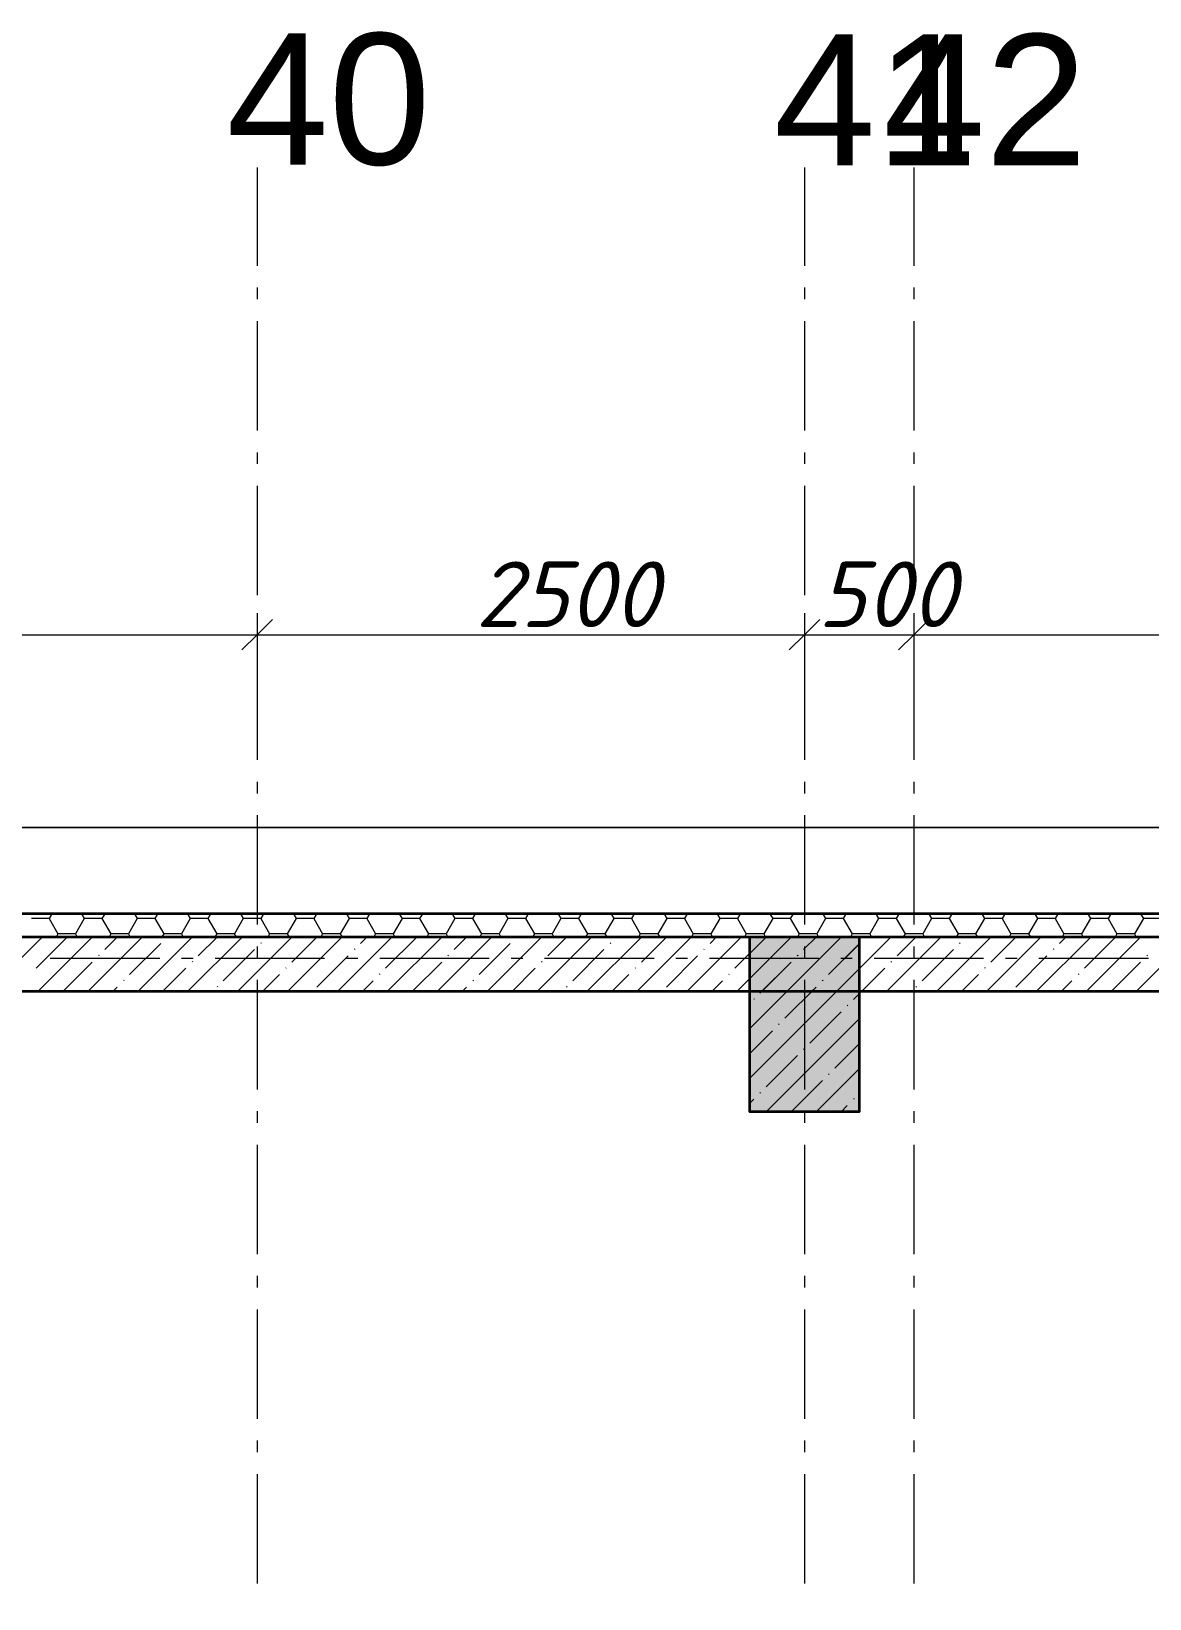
# Model space of a CAD drawing. Header units: millimetres. Extents: x -81576 to 1046824, y -248937 to 691537.
# Drawn here: x 153304 to 158413, y 679416 to 686580 of the extents above; entities that cross this region are included whole.
import ezdxf

# ---------------------------------------------------------------- set-up
doc = ezdxf.new("R2010")
doc.units = ezdxf.units.MM
doc.layers.add('PDF _Геометрия', color=7, linetype='Continuous', true_color=0x1d1d1d)
doc.layers.add('PDF _Сплошная заливка', color=7, linetype='Continuous', true_color=0xffffff)
doc.layers.add('PDF _Текст', color=7, linetype='Continuous')
doc.styles.add('PDF ArialMT', font='arial.ttf')
doc.styles.add('PDF ISOCPEUR Italic', font='isocpeui.ttf')

msp = doc.modelspace()

# ---------------------------------------------------------------- hatches: boundary and pattern name
at = {"layer": 'PDF _Сплошная заливка', "true_color": 0x636466, "transparency": 33554559}
msp.add_hatch(color=251, dxfattribs=at).paths.add_polyline_path([(157086, 681641.1), (157086, 682441.1), (156586, 682441.1), (156586, 681641.1)])

# ---------------------------------------------------------------- linework, layer by layer
at = {"layer": 'PDF _Геометрия', "color": 7, "lineweight": 9}
for points in [[(154336, 685956.9), (154336, 685508.3)], [(156836, 685956.9), (156836, 685508.3)], [(157336, 685956.9), (157336, 685508.3)], [(154336, 685408.3), (154336, 685355.4)], [(156836, 685408.3), (156836, 685355.4)], [(157336, 685408.3), (157336, 685355.4)], [(154336, 685255.4), (154336, 684755.4)], [(156836, 685255.4), (156836, 684755.4)], [(157336, 685255.4), (157336, 684755.4)], [(154336, 684655.4), (154336, 684602.4)], [(156836, 684655.4), (156836, 684602.4)], [(157336, 684655.4), (157336, 684602.4)], [(154336, 684502.4), (154336, 684002.4)], [(156836, 684502.4), (156836, 684002.4)], [(157336, 684502.4), (157336, 684002.4)], [(154406, 683892), (154336, 683822), (154266, 683752)], [(154336, 683921), (154336, 683822), (154336, 683702)], [(154336, 683902.4), (154336, 683849.5)], [(156906, 683892), (156836, 683822), (156766, 683752)], [(156836, 683921), (156836, 683822), (156836, 683702)], [(156836, 683902.4), (156836, 683849.5)], [(157406, 683892), (157336, 683822), (157266, 683752)], [(157336, 683921), (157336, 683822), (157336, 683702)], [(157336, 683902.4), (157336, 683849.5)], [(117786, 683822), (120786, 683822), (121116, 683822), (123386, 683822), (126786, 683822), (128786, 683822), (129786, 683822), (132136, 683822), (134436, 683822), (135786, 683822), (138786, 683822), (142086, 683822), (144786, 683822), (145336, 683822), (146036, 683822), (148336, 683822), (149686, 683822), (150136, 683822), (154336, 683822), (156836, 683822), (157336, 683822), (162836, 683822)], [(154336, 683749.5), (154336, 683249.5)], [(156836, 683749.5), (156836, 683249.5)], [(157336, 683749.5), (157336, 683249.5)], [(154336, 683149.5), (154336, 683096.6)], [(156836, 683149.5), (156836, 683096.6)], [(157336, 683149.5), (157336, 683096.6)], [(154336, 682996.6), (154336, 682496.6)], [(156836, 682996.6), (156836, 682496.6)], [(157336, 682996.6), (157336, 682496.6)], [(176286, 682443.1), (134085.7, 682443.1)], [(176286, 682441.1), (134085.7, 682441.1)], [(154336, 682396.6), (154336, 682343.7)], [(156836, 682396.6), (156836, 682343.7)], [(157336, 682396.6), (157336, 682343.7)], [(153889.9, 682341.1), (153389.9, 682341.1)], [(154042.8, 682341.1), (153989.9, 682341.1)], [(154642.8, 682341.1), (154142.8, 682341.1)], [(154795.7, 682341.1), (154742.8, 682341.1)], [(155395.7, 682341.1), (154895.7, 682341.1)], [(155548.7, 682341.1), (155495.7, 682341.1)], [(156148.7, 682341.1), (155648.7, 682341.1)], [(156301.6, 682341.1), (156248.7, 682341.1)], [(156901.6, 682341.1), (156401.6, 682341.1)], [(157054.5, 682341.1), (157001.6, 682341.1)], [(157654.5, 682341.1), (157154.5, 682341.1)], [(157807.4, 682341.1), (157754.5, 682341.1)], [(158407.4, 682341.1), (157907.4, 682341.1)], [(154336, 682243.7), (154336, 681743.7)], [(156836, 682243.7), (156836, 681743.7)], [(157336, 682243.7), (157336, 681743.7)], [(154336, 681643.7), (154336, 681590.8)], [(156836, 681643.7), (156836, 681590.8)], [(157336, 681643.7), (157336, 681590.8)], [(154336, 681490.8), (154336, 680990.8)], [(156836, 681490.8), (156836, 680990.8)], [(157336, 681490.8), (157336, 680990.8)], [(154336, 680890.8), (154336, 680837.9)], [(156836, 680890.8), (156836, 680837.9)], [(157336, 680890.8), (157336, 680837.9)], [(154336, 680737.9), (154336, 680237.9)], [(156836, 680737.9), (156836, 680237.9)], [(157336, 680737.9), (157336, 680237.9)], [(154336, 680137.9), (154336, 680084.9)], [(156836, 680137.9), (156836, 680084.9)], [(157336, 680137.9), (157336, 680084.9)], [(154336, 679984.9), (154336, 679484.9)], [(156836, 679984.9), (156836, 679484.9)], [(157336, 679984.9), (157336, 679484.9)]]:
    msp.add_lwpolyline(points, dxfattribs=at)
msp.add_lwpolyline([(201544, 682941.1), (96896, 682941.1), (96896, 651568.6), (96896, 682941.1)], close=True, dxfattribs=at)
at = {"layer": 'PDF _Геометрия', "color": 7, "lineweight": 13}
for points in [[(97276, 669786.1), (97276, 682551.1), (97386, 682551.1), (201086, 682551.1), (201196, 682551.1), (201196, 637747.2)], [(176286, 682543.1), (134085.7, 682543.1)]]:
    msp.add_lwpolyline(points, dxfattribs=at)
at = {"layer": 'PDF _Геометрия', "lineweight": 9}
for points in [[(153395.1, 682543.1), (153384.3, 682524.4)], [(153534.7, 682543.1), (153545.6, 682524.3)], [(153637.1, 682543.1), (153626.2, 682524.4)], [(153776.7, 682543.1), (153787.5, 682524.3)], [(153879, 682543.1), (153868.2, 682524.4)], [(154018.6, 682543.1), (154029.4, 682524.3)], [(154120.9, 682543.1), (154110.1, 682524.4)], [(154260.5, 682543.1), (154271.4, 682524.3)], [(154362.9, 682543.1), (154352, 682524.4)], [(154502.5, 682543.1), (154513.3, 682524.3)], [(154604.8, 682543.1), (154594, 682524.4)], [(154744.4, 682543.1), (154755.2, 682524.3)], [(154846.7, 682543.1), (154835.9, 682524.4)], [(154986.3, 682543.1), (154997.2, 682524.3)], [(155088.7, 682543.1), (155077.8, 682524.4)], [(155228.3, 682543.1), (155239.1, 682524.3)], [(155330.6, 682543.1), (155319.8, 682524.4)], [(155470.2, 682543.1), (155481, 682524.3)], [(155572.5, 682543.1), (155561.7, 682524.4)], [(155712.1, 682543.1), (155723, 682524.3)], [(155814.5, 682543.1), (155803.6, 682524.4)], [(155954.1, 682543.1), (155964.9, 682524.3)], [(156056.4, 682543.1), (156045.6, 682524.4)], [(156196, 682543.1), (156206.8, 682524.3)], [(156298.3, 682543.1), (156287.5, 682524.4)], [(156437.9, 682543.1), (156448.8, 682524.3)], [(156540.3, 682543.1), (156529.4, 682524.4)], [(156679.9, 682543.1), (156690.7, 682524.3)], [(156782.2, 682543.1), (156771.4, 682524.4)], [(156921.8, 682543.1), (156932.7, 682524.3)], [(157024.1, 682543.1), (157013.3, 682524.4)], [(157163.8, 682543.1), (157174.6, 682524.3)], [(157266.1, 682543.1), (157255.3, 682524.4)], [(157405.7, 682543.1), (157416.5, 682524.3)], [(157508, 682543.1), (157497.2, 682524.4)], [(157647.6, 682543.1), (157658.5, 682524.3)], [(157750, 682543.1), (157739.1, 682524.4)], [(157889.6, 682543.1), (157900.4, 682524.3)], [(157991.9, 682543.1), (157981.1, 682524.4)], [(158131.5, 682543.1), (158142.3, 682524.3)], [(158233.8, 682543.1), (158223, 682524.4)], [(158373.4, 682543.1), (158384.3, 682524.3)], [(153384.3, 682524.3), (153303.6, 682524.3)], [(153384.3, 682524.3), (153424.6, 682454.5)], [(153424.6, 682454.5), (153418, 682443.1)], [(153505.3, 682454.5), (153424.6, 682454.5)], [(153505.2, 682454.5), (153511.8, 682443.1)], [(153545.6, 682524.4), (153505.3, 682454.5)], [(153626.2, 682524.3), (153545.6, 682524.3)], [(153626.2, 682524.3), (153666.5, 682454.5)], [(153666.5, 682454.5), (153660, 682443.1)], [(153747.2, 682454.5), (153666.5, 682454.5)], [(153787.5, 682524.4), (153747.2, 682454.5)], [(153747.2, 682454.5), (153753.7, 682443.1)], [(153868.2, 682524.3), (153787.5, 682524.3)], [(153868.1, 682524.3), (153908.5, 682454.5)], [(153908.5, 682454.5), (153901.9, 682443.1)], [(153989.1, 682454.5), (153908.5, 682454.5)], [(154029.5, 682524.4), (153989.1, 682454.5)], [(153989.1, 682454.5), (153995.7, 682443.1)], [(154110.1, 682524.3), (154029.5, 682524.3)], [(154110.1, 682524.3), (154150.4, 682454.5)], [(154150.4, 682454.5), (154143.8, 682443.1)], [(154231.1, 682454.5), (154150.4, 682454.5)], [(154231, 682454.5), (154237.6, 682443.1)], [(154271.4, 682524.4), (154231.1, 682454.5)], [(154352, 682524.3), (154271.4, 682524.3)], [(154352, 682524.3), (154392.3, 682454.5)], [(154392.4, 682454.5), (154385.8, 682443.1)], [(154473, 682454.5), (154392.4, 682454.5)], [(154513.3, 682524.4), (154473, 682454.5)], [(154473, 682454.5), (154479.6, 682443.1)], [(154594, 682524.3), (154513.3, 682524.3)], [(154593.9, 682524.3), (154634.3, 682454.5)], [(154634.3, 682454.5), (154627.7, 682443.1)], [(154714.9, 682454.5), (154634.3, 682454.5)], [(154755.3, 682524.4), (154714.9, 682454.5)], [(154714.9, 682454.5), (154721.5, 682443.1)], [(154835.9, 682524.3), (154755.3, 682524.3)], [(154835.9, 682524.3), (154876.2, 682454.5)], [(154876.2, 682454.5), (154869.6, 682443.1)], [(154956.9, 682454.5), (154876.2, 682454.5)], [(154997.2, 682524.4), (154956.9, 682454.5)], [(154956.9, 682454.5), (154963.4, 682443.1)], [(155077.8, 682524.3), (154997.2, 682524.3)], [(155077.8, 682524.3), (155118.1, 682454.5)], [(155118.2, 682454.5), (155111.6, 682443.1)], [(155198.8, 682454.5), (155118.2, 682454.5)], [(155239.1, 682524.4), (155198.8, 682454.5)], [(155198.8, 682454.5), (155205.4, 682443.1)], [(155319.8, 682524.3), (155239.1, 682524.3)], [(155319.8, 682524.3), (155360.1, 682454.5)], [(155360.1, 682454.5), (155353.5, 682443.1)], [(155440.7, 682454.5), (155360.1, 682454.5)], [(155481.1, 682524.4), (155440.7, 682454.5)], [(155440.7, 682454.5), (155447.3, 682443.1)], [(155561.7, 682524.3), (155481.1, 682524.3)], [(155561.7, 682524.3), (155602, 682454.5)], [(155602, 682454.5), (155595.4, 682443.1)], [(155682.7, 682454.5), (155602, 682454.5)], [(155723, 682524.4), (155682.7, 682454.5)], [(155682.7, 682454.5), (155689.2, 682443.1)], [(155803.6, 682524.3), (155723, 682524.3)], [(155803.6, 682524.3), (155843.9, 682454.5)], [(155844, 682454.5), (155837.4, 682443.1)], [(155924.6, 682454.5), (155844, 682454.5)], [(155964.9, 682524.4), (155924.6, 682454.5)], [(155924.6, 682454.5), (155931.2, 682443.1)], [(156045.6, 682524.3), (155964.9, 682524.3)], [(156045.6, 682524.3), (156085.9, 682454.5)], [(156085.9, 682454.5), (156079.3, 682443.1)], [(156166.5, 682454.5), (156085.9, 682454.5)], [(156206.9, 682524.4), (156166.5, 682454.5)], [(156166.5, 682454.5), (156173.1, 682443.1)], [(156287.5, 682524.3), (156206.9, 682524.3)], [(156287.5, 682524.3), (156327.8, 682454.5)], [(156327.8, 682454.5), (156321.3, 682443.1)], [(156408.5, 682454.5), (156327.8, 682454.5)], [(156448.8, 682524.4), (156408.5, 682454.5)], [(156408.5, 682454.5), (156415, 682443.1)], [(156529.4, 682524.3), (156448.8, 682524.3)], [(156529.4, 682524.3), (156569.8, 682454.5)], [(156569.8, 682454.5), (156563.2, 682443.1)], [(156650.4, 682454.5), (156569.8, 682454.5)], [(156690.7, 682524.4), (156650.4, 682454.5)], [(156650.4, 682454.5), (156657, 682443.1)], [(156771.4, 682524.3), (156690.7, 682524.3)], [(156771.4, 682524.3), (156811.7, 682454.5)], [(156811.7, 682454.5), (156805.1, 682443.1)], [(156892.4, 682454.5), (156811.7, 682454.5)], [(156892.3, 682454.5), (156898.9, 682443.1)], [(156932.7, 682524.4), (156892.4, 682454.5)], [(157013.3, 682524.3), (156932.7, 682524.3)], [(157013.3, 682524.3), (157053.6, 682454.5)], [(157053.6, 682454.5), (157047.1, 682443.1)], [(157134.3, 682454.5), (157053.6, 682454.5)], [(157174.6, 682524.4), (157134.3, 682454.5)], [(157134.3, 682454.5), (157140.8, 682443.1)], [(157255.3, 682524.3), (157174.6, 682524.3)], [(157255.2, 682524.3), (157295.6, 682454.5)], [(157295.6, 682454.5), (157289, 682443.1)], [(157376.2, 682454.5), (157295.6, 682454.5)], [(157416.5, 682524.4), (157376.2, 682454.5)], [(157376.2, 682454.5), (157382.8, 682443.1)], [(157497.2, 682524.3), (157416.5, 682524.3)], [(157497.2, 682524.3), (157537.5, 682454.5)], [(157537.5, 682454.5), (157530.9, 682443.1)], [(157618.2, 682454.5), (157537.5, 682454.5)], [(157618.1, 682454.5), (157624.7, 682443.1)], [(157658.5, 682524.4), (157618.2, 682454.5)], [(157739.1, 682524.3), (157658.5, 682524.3)], [(157739.1, 682524.3), (157779.4, 682454.5)], [(157779.4, 682454.5), (157772.9, 682443.1)], [(157860.1, 682454.5), (157779.4, 682454.5)], [(157900.4, 682524.4), (157860.1, 682454.5)], [(157860.1, 682454.5), (157866.6, 682443.1)], [(157981.1, 682524.3), (157900.4, 682524.3)], [(157981, 682524.3), (158021.4, 682454.5)], [(158021.4, 682454.5), (158014.8, 682443.1)], [(158102, 682454.5), (158021.4, 682454.5)], [(158142.3, 682524.4), (158102, 682454.5)], [(158102, 682454.5), (158108.6, 682443.1)], [(158223, 682524.3), (158142.3, 682524.3)], [(158223, 682524.3), (158263.3, 682454.5)], [(158263.3, 682454.5), (158256.7, 682443.1)], [(158344, 682454.5), (158263.3, 682454.5)], [(158343.9, 682454.5), (158350.5, 682443.1)], [(158384.3, 682524.4), (158344, 682454.5)], [(158464.9, 682524.3), (158384.3, 682524.3)], [(153355.2, 682441.1), (153105.2, 682191.1)], [(153467.7, 682439.6), (153325.1, 682297)], [(153583.3, 682441.1), (153333.3, 682191.1)], [(153811.4, 682441.1), (153561.4, 682191.1)], [(153697.3, 682441.1), (153638.7, 682382.6)], [(153895.4, 682411.1), (153752.8, 682268.5)], [(154039.5, 682441.1), (153789.5, 682191.1)], [(153925.4, 682441.1), (153923.9, 682439.6)], [(154267.6, 682441.1), (154017.6, 682191.1)], [(154153.5, 682441.1), (154066.4, 682354)], [(154323, 682382.6), (154180.5, 682240)], [(154495.7, 682441.1), (154245.7, 682191.1)], [(154353.9, 682413.4), (154351.6, 682411.1)], [(154381.6, 682441.1), (154380.1, 682439.6)], [(154723.8, 682441.1), (154473.8, 682191.1)], [(154609.7, 682441.1), (154494.1, 682325.5)], [(154951.9, 682441.1), (154701.9, 682191.1)], [(154781.6, 682384.9), (154779.2, 682382.6)], [(154837.8, 682441.1), (154807.8, 682411.1)], [(155064.4, 682439.6), (154921.8, 682297)], [(155180, 682441.1), (154930, 682191.1)], [(155408.1, 682441.1), (155158.1, 682191.1)], [(155294, 682441.1), (155235.4, 682382.6)], [(155492, 682411.1), (155349.5, 682268.5)], [(155636.2, 682441.1), (155386.2, 682191.1)], [(155522.1, 682441.1), (155520.6, 682439.6)], [(155864.2, 682441.1), (155614.2, 682191.1)], [(155750.2, 682441.1), (155663.1, 682354)], [(155919.7, 682382.6), (155777.2, 682240)], [(156092.3, 682441.1), (155842.3, 682191.1)], [(155950.6, 682413.4), (155948.2, 682411.1)], [(155978.3, 682441.1), (155976.8, 682439.6)], [(156320.4, 682441.1), (156070.4, 682191.1)], [(156206.4, 682441.1), (156090.8, 682325.5)], [(156548.5, 682441.1), (156298.5, 682191.1)], [(156378.3, 682384.9), (156375.9, 682382.6)], [(156434.5, 682441.1), (156404.4, 682411.1)], [(156586, 682364.5), (156661.1, 682439.6), (156518.5, 682297)], [(156586, 682250.5), (156776.6, 682441.1), (156526.6, 682191.1)], [(156586, 682022.4), (157004.7, 682441.1), (156754.7, 682191.1)], [(157088.7, 682411.1), (156946.2, 682268.5), (157086, 682408.3)], [(157232.8, 682441.1), (156982.8, 682191.1)], [(157118.8, 682441.1), (157117.3, 682439.6)], [(157460.9, 682441.1), (157210.9, 682191.1)], [(157346.9, 682441.1), (157259.8, 682354)], [(157516.4, 682382.6), (157373.9, 682240)], [(157689, 682441.1), (157439, 682191.1)], [(157547.3, 682413.4), (157544.9, 682411.1)], [(157575, 682441.1), (157573.4, 682439.6)], [(157917.1, 682441.1), (157667.1, 682191.1)], [(157803.1, 682441.1), (157687.5, 682325.5)], [(158145.2, 682441.1), (157895.2, 682191.1)], [(157975, 682384.9), (157972.6, 682382.6)], [(158031.2, 682441.1), (158001.1, 682411.1)], [(158257.7, 682439.6), (158115.2, 682297)], [(158373.3, 682441.1), (158123.3, 682191.1)], [(158601.4, 682441.1), (158351.4, 682191.1)], [(153581.7, 682325.5), (153447.3, 682191.1)], [(153612.6, 682356.4), (153610.2, 682354)], [(154040.3, 682327.9), (154037.9, 682325.5)], [(154750.7, 682354), (154608.2, 682211.5)], [(155178.4, 682325.5), (155044, 682191.1)], [(155209.3, 682356.4), (155206.9, 682354)], [(155637, 682327.9), (155634.6, 682325.5)], [(156347.4, 682354), (156204.9, 682211.5)], [(156632.5, 682183), (156775.1, 682325.5), (156640.7, 682191.1)], [(157233.7, 682327.9), (157231.3, 682325.5)], [(157944.1, 682354), (157801.5, 682211.5)], [(158371.8, 682325.5), (158237.4, 682191.1)], [(158402.7, 682356.4), (158400.3, 682354)], [(153726.7, 682242.4), (153724.3, 682240)], [(154009.4, 682297), (153903.5, 682191.1)], [(154437.1, 682268.5), (154359.7, 682191.1)], [(154468, 682299.4), (154465.6, 682297)], [(154864.8, 682240), (154815.9, 682191.1)], [(154895.7, 682270.9), (154893.3, 682268.5)], [(155323.3, 682242.4), (155321, 682240)], [(155606.1, 682297), (155500.2, 682191.1)], [(156033.8, 682268.5), (155956.4, 682191.1)], [(156064.7, 682299.4), (156062.3, 682297)], [(156461.5, 682240), (156412.6, 682191.1)], [(156492.4, 682270.9), (156490, 682268.5)], [(157086, 682294.3), (156586, 681794.3)], [(157202.8, 682297), (157096.9, 682191.1)], [(157630.5, 682268.5), (157553.1, 682191.1)], [(157661.4, 682299.4), (157659, 682297)], [(158058.2, 682240), (158009.3, 682191.1)], [(158089, 682270.9), (158086.7, 682268.5)], [(153695.8, 682211.5), (153675.4, 682191.1)], [(154154.3, 682213.9), (154152, 682211.5)], [(155292.5, 682211.5), (155272.1, 682191.1)], [(155751, 682213.9), (155748.7, 682211.5)], [(156746.6, 682068.9), (156889.2, 682211.5), (156868.8, 682191.1)], [(157086, 682180.2), (157060.2, 682154.5)], [(157347.7, 682213.9), (157345.3, 682211.5)], [(156606.4, 682156.8), (156604, 682154.5)], [(157003.2, 682097.4), (156860.6, 681954.9)], [(157034.1, 682128.3), (157031.7, 682125.9)], [(157086, 682066.2), (156660.9, 681641.1)], [(156720.4, 682042.8), (156718.1, 682040.4)], [(156689.6, 682011.9), (156586, 681908.3)], [(157086, 681952.1), (156974.7, 681840.8)], [(156803.6, 681897.8), (156661.1, 681755.3)], [(156834.5, 681928.7), (156832.1, 681926.4)], [(157086, 681838.1), (156889, 681641.1)], [(156948.5, 681814.7), (156946.2, 681812.3)], [(156917.7, 681783.8), (156775.1, 681641.2)], [(156604, 681698.3), (156586, 681680.2)], [(156634.9, 681729.1), (156632.5, 681726.8)], [(157031.7, 681669.7), (157003.1, 681641.1)], [(157062.6, 681700.6), (157060.2, 681698.3)]]:
    msp.add_lwpolyline(points, dxfattribs=at)
at = {"layer": 'PDF _Геометрия', "color": 7, "lineweight": 35}
for points in [[(134085.7, 682441.1), (176286, 682441.1)], [(188186, 682441.1), (192836, 682441.1), (192836, 682191.1), (150836, 682191.1)]]:
    msp.add_lwpolyline(points, dxfattribs=at)
msp.add_lwpolyline([(156586, 682441.1), (157086, 682441.1), (157086, 681641.1), (156586, 681641.1)], close=True, dxfattribs=at)
at = {"layer": 'PDF _Геометрия', "lineweight": 9}
for points in [[(156832.1, 682382.6), (156890.7, 682441.1)], [(156803.6, 682354), (156806, 682356.4)], [(156917.7, 682240), (156920, 682242.4)]]:
    msp.add_lwpolyline(points, close=True, dxfattribs=at)

# ---------------------------------------------------------------- texts
at = {"layer": 'PDF _Текст', "attachment_point": 4}
for s, insert, char_height, style in [('40', (154195.8, 686266.6), 600, 'PDF ArialMT'), ('41', (156695.8, 686266.6), 600, 'PDF ArialMT'), ('42', (157195.8, 686266.6), 600, 'PDF ArialMT'), ('2500', (155333.2, 684006.7), 300, 'PDF ISOCPEUR Italic'), ('500', (156896.4, 684006.7), 300, 'PDF ISOCPEUR Italic')]:
    msp.add_mtext(s, dxfattribs=dict(at, insert=insert, char_height=char_height, style=style))

doc.saveas('drawing.dxf')
